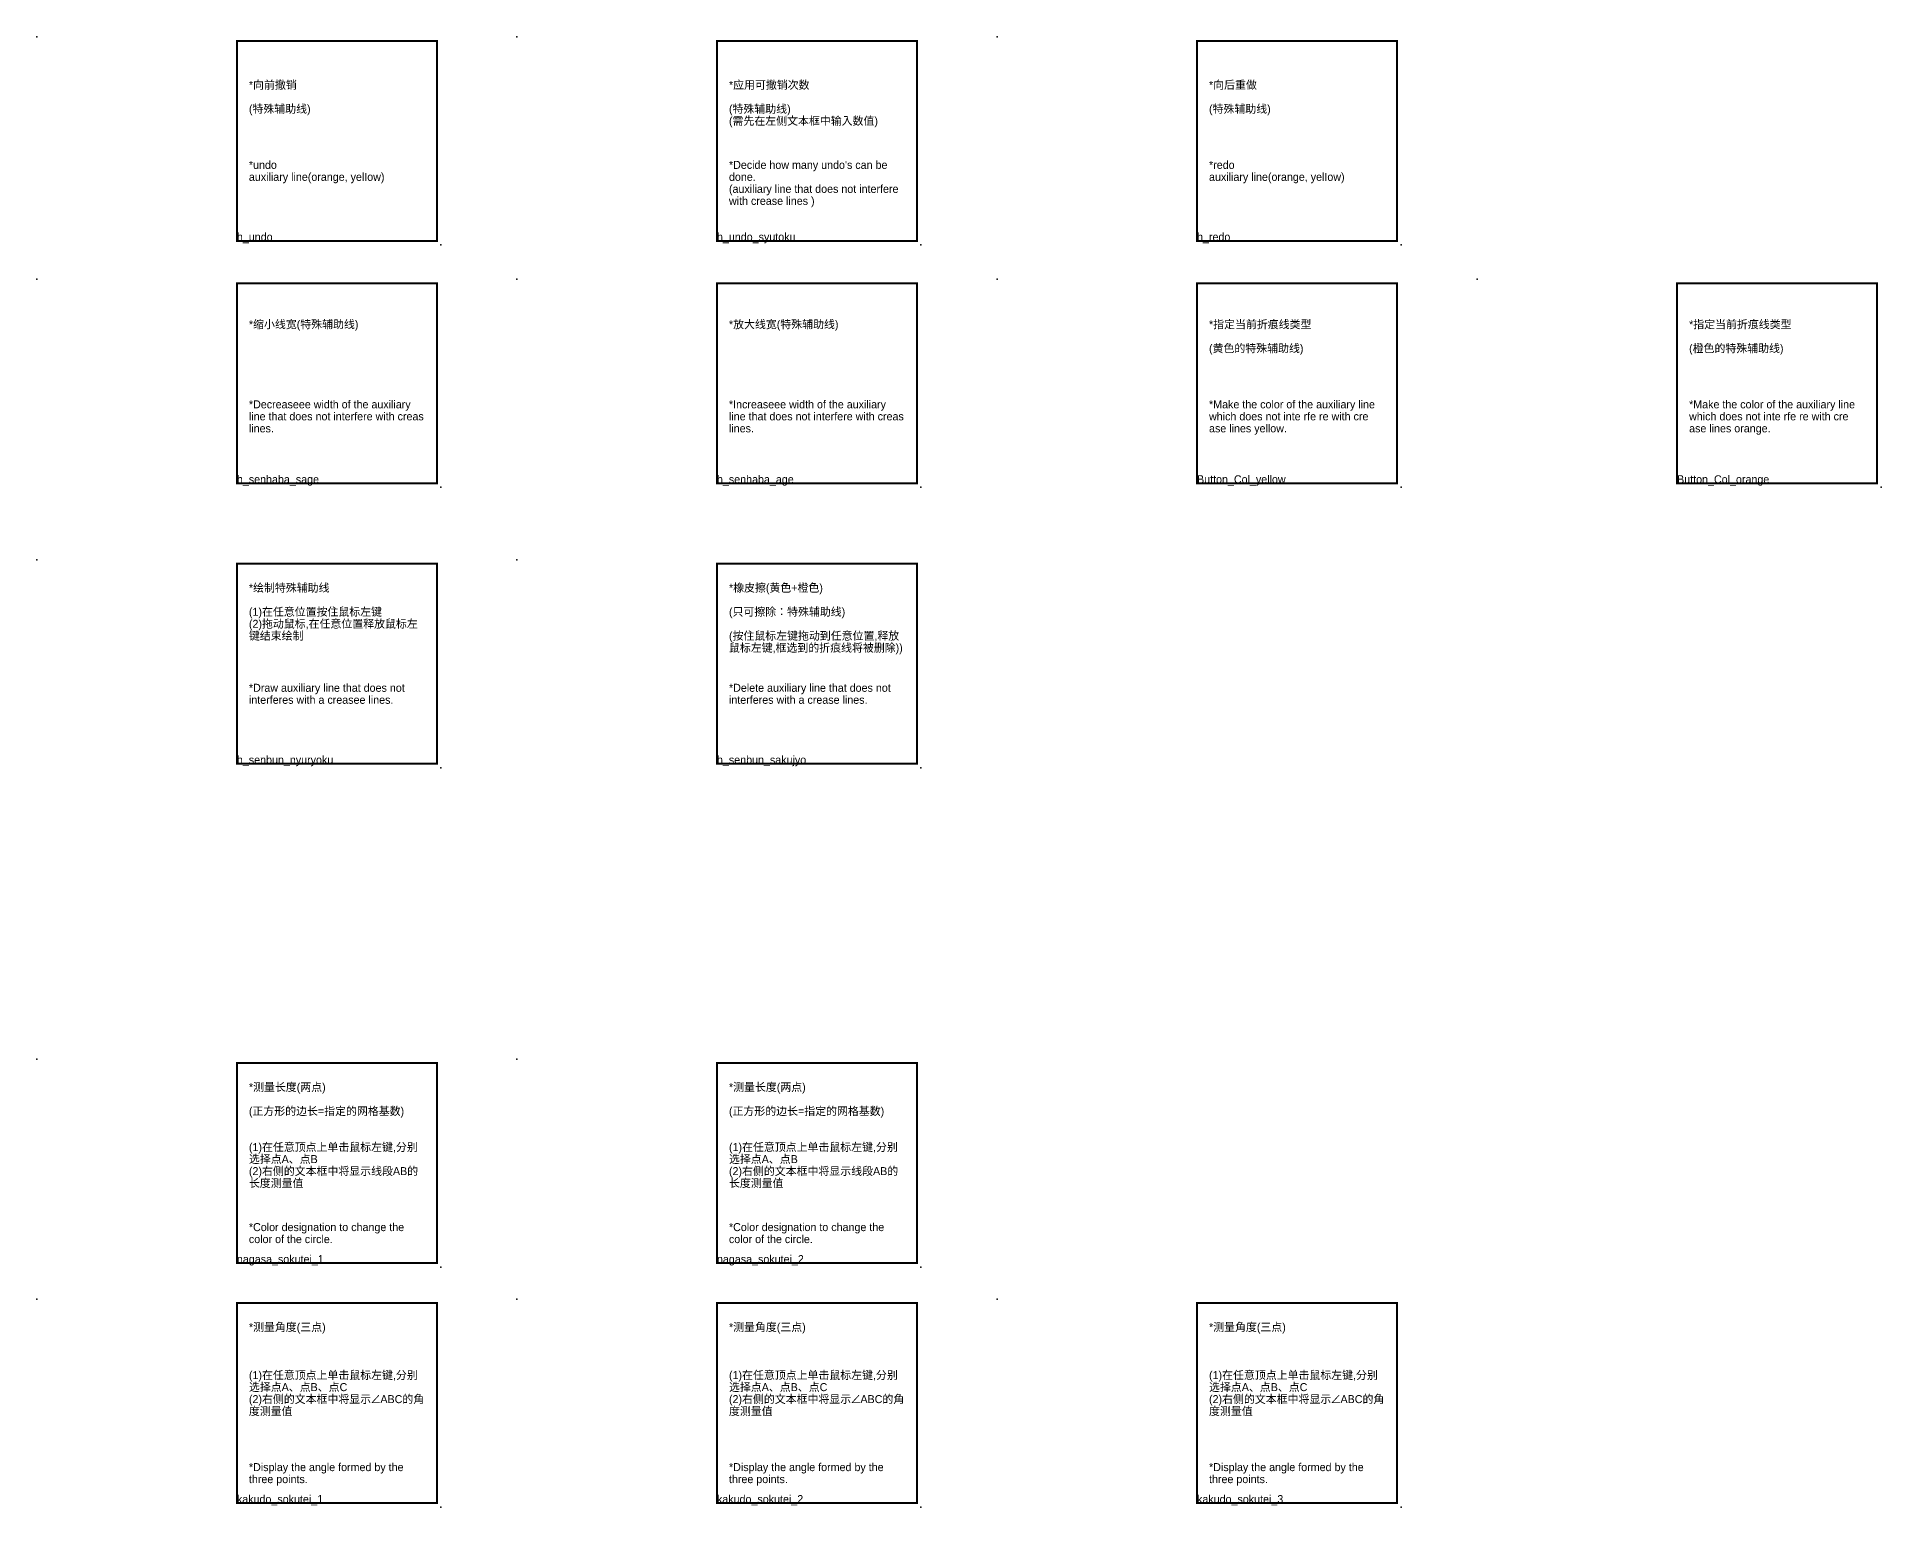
# Model space of a CAD drawing. Header units: millimetres. Extents: x -1842 to 3667, y -2745 to 2263.
# Drawn here: x 3206.3 to 3667.3, y -2056.1 to -1688.6 of the extents above; entities that cross this region are included whole.
import ezdxf

# ---------------------------------------------------------------- set-up
doc = ezdxf.new("R2010")
doc.units = ezdxf.units.MM
doc.header["$LTSCALE"] = 1000
doc.layers.add('1-中文', color=7, linetype='Continuous', lineweight=25)
doc.layers.add('2-英文', color=250, linetype='Continuous', lineweight=25)
doc.layers.add('3-图名', color=6, linetype='Continuous', plot=False, transparency=0.5)
doc.layers.add('4-图框', color=7, linetype='Continuous', true_color=0x81cde4)
doc.styles.add('kucha制图', font='')
doc.styles.get('kucha制图').set_extended_font_data('思源黑体 CN Regular')

# ---------------------------------------------------------------- blocks, each defined once
blk = doc.blocks.new('*U15')
at = {"color": 0, "const_width": 0.5}
blk.add_lwpolyline([(0, -50), (50, -50), (50, 0), (0, 0)], close=True, dxfattribs=at)
at = {"color": 8}
for p in [(-50, 1), (51, -51)]:
    blk.add_point(p, dxfattribs=at)
blk = doc.blocks.new('图名')
at = {"layer": '3-图名', "ltscale": 8, "style": 'kucha制图', "flags": 8}
blk.add_attdef('图名', (0, 0), '', height=2, dxfattribs=at)

msp = doc.modelspace()

# ---------------------------------------------------------------- block references
at = {"layer": '3-图名'}
ref = msp.add_blockref('图名', (3256.31, -1739.57), dxfattribs=at)
ref.add_attrib('图名', 'h_undo', (3256.31, -1739.57), dxfattribs={"ltscale": 8, "height": 2, "style": 'kucha制图'})
ref = msp.add_blockref('图名', (3376.31, -1739.57), dxfattribs=at)
ref.add_attrib('图名', 'h_undo_syutoku', (3376.31, -1739.57), dxfattribs={"ltscale": 8, "height": 2, "style": 'kucha制图'})
ref = msp.add_blockref('图名', (3496.31, -1739.57), dxfattribs=at)
ref.add_attrib('图名', 'h_redo', (3496.31, -1739.57), dxfattribs={"ltscale": 8, "height": 2, "style": 'kucha制图'})
ref = msp.add_blockref('图名', (3256.31, -1800.17), dxfattribs=at)
ref.add_attrib('图名', 'h_senhaba_sage', (3256.31, -1800.17), dxfattribs={"ltscale": 8, "height": 2, "style": 'kucha制图'})
ref = msp.add_blockref('图名', (3376.31, -1800.17), dxfattribs=at)
ref.add_attrib('图名', 'h_senhaba_age', (3376.31, -1800.17), dxfattribs={"ltscale": 8, "height": 2, "style": 'kucha制图'})
ref = msp.add_blockref('图名', (3496.31, -1800.17), dxfattribs=at)
ref.add_attrib('图名', 'Button_Col_yellow', (3496.31, -1800.17), dxfattribs={"ltscale": 8, "height": 2, "style": 'kucha制图'})
ref = msp.add_blockref('图名', (3616.31, -1800.17), dxfattribs=at)
ref.add_attrib('图名', 'Button_Col_orange', (3616.31, -1800.17), dxfattribs={"ltscale": 8, "height": 2, "style": 'kucha制图'})
ref = msp.add_blockref('图名', (3256.31, -1870.29), dxfattribs=at)
ref.add_attrib('图名', 'h_senbun_nyuryoku', (3256.31, -1870.29), dxfattribs={"ltscale": 8, "height": 2, "style": 'kucha制图'})
ref = msp.add_blockref('图名', (3376.31, -1870.29), dxfattribs=at)
ref.add_attrib('图名', 'h_senbun_sakujyo', (3376.31, -1870.29), dxfattribs={"ltscale": 8, "height": 2, "style": 'kucha制图'})
ref = msp.add_blockref('图名', (3256.31, -1995.11), dxfattribs=at)
ref.add_attrib('图名', 'nagasa_sokutei_1', (3256.31, -1995.11), dxfattribs={"ltscale": 8, "height": 2, "style": 'kucha制图'})
ref = msp.add_blockref('图名', (3376.31, -1995.11), dxfattribs=at)
ref.add_attrib('图名', 'nagasa_sokutei_2', (3376.31, -1995.11), dxfattribs={"ltscale": 8, "height": 2, "style": 'kucha制图'})
ref = msp.add_blockref('图名', (3256.31, -2055.11), dxfattribs=at)
ref.add_attrib('图名', 'kakudo_sokutei_1', (3256.31, -2055.11), dxfattribs={"ltscale": 8, "height": 2, "style": 'kucha制图'})
ref = msp.add_blockref('图名', (3376.31, -2055.11), dxfattribs=at)
ref.add_attrib('图名', 'kakudo_sokutei_2', (3376.31, -2055.11), dxfattribs={"ltscale": 8, "height": 2, "style": 'kucha制图'})
ref = msp.add_blockref('图名', (3496.31, -2055.11), dxfattribs=at)
ref.add_attrib('图名', 'kakudo_sokutei_3', (3496.31, -2055.11), dxfattribs={"ltscale": 8, "height": 2, "style": 'kucha制图'})
at = {"layer": '4-图框'}
for p in [(3256.31, -1689.57), (3376.31, -1689.57), (3496.31, -1689.57), (3256.31, -1750.17), (3376.31, -1750.17), (3496.31, -1750.17), (3616.31, -1750.17), (3256.31, -1820.29), (3376.31, -1820.29), (3256.31, -1945.11), (3376.31, -1945.11), (3256.31, -2005.11), (3376.31, -2005.11), (3496.31, -2005.11)]:
    msp.add_blockref('*U15', p, dxfattribs=at)

# ---------------------------------------------------------------- texts
at = {"layer": '1-中文', "char_height": 2, "attachment_point": 1, "line_spacing_factor": 0.9, "style": 'kucha制图'}
for s, heights, insert in [('*向前撤销\\P\\P(特殊辅助线)', [0], (3259.31, -1699.57)), ('*应用可撤销次数\\P\\P(特殊辅助线)\\P(需先在左侧文本框中输入数值)', [0], (3379.31, -1699.57)), ('*向后重做\\P\\P(特殊辅助线)', [0], (3499.31, -1699.57)), ('*缩小线宽(特殊辅助线)', [0], (3259.31, -1759.43)), ('*放大线宽(特殊辅助线)', [0], (3379.31, -1759.43)), ('*指定当前折痕线类型\\P\\P(黄色的特殊辅助线)', [0], (3499.31, -1759.43)), ('*指定当前折痕线类型\\P\\P(橙色的特殊辅助线)', [0], (3619.31, -1759.43)), ('*绘制特殊辅助线\\P\\P(1)在任意位置按住鼠标左键\\P(2)拖动鼠标,在任意位置释放鼠标左键结束绘制', [20], (3259.31, -1825.29)), ('*橡皮擦(黄色+橙色)\\P\\P(只可擦除：特殊辅助线)\\P\\P(按住鼠标左键拖动到任意位置,释放鼠标左键,框选到的折痕线将被删除))', [0], (3379.31, -1825.29)), ('*测量长度(两点)\\P\\P(正方形的边长=指定的网格基数)\\P\\P\\P(1)在任意顶点上单击鼠标左键,分别选择点A、点B\\P(2)右侧的文本框中将显示线段AB的长度测量值', [0], (3259.31, -1950.11)), ('*测量长度(两点)\\P\\P(正方形的边长=指定的网格基数)\\P\\P\\P(1)在任意顶点上单击鼠标左键,分别选择点A、点B\\P(2)右侧的文本框中将显示线段AB的长度测量值', [0], (3379.31, -1950.11)), ('*测量角度(三点)\\P\\P\\P\\P(1)在任意顶点上单击鼠标左键,分别选择点A、点B、点C\\P(2)右侧的文本框中将显示∠ABC的角度测量值', [0], (3259.31, -2010.11)), ('*测量角度(三点)\\P\\P\\P\\P(1)在任意顶点上单击鼠标左键,分别选择点A、点B、点C\\P(2)右侧的文本框中将显示∠ABC的角度测量值', [0], (3379.31, -2010.11)), ('*测量角度(三点)\\P\\P\\P\\P(1)在任意顶点上单击鼠标左键,分别选择点A、点B、点C\\P(2)右侧的文本框中将显示∠ABC的角度测量值', [0], (3499.31, -2010.11))]:
    msp.add_mtext_dynamic_manual_height_columns(s, width=44, gutter_width=12.5, heights=heights, dxfattribs=dict(at, insert=insert))
at = {"layer": '2-英文', "char_height": 2, "attachment_point": 1, "line_spacing_factor": 0.9, "style": 'kucha制图'}
for s, width, insert in [('*undo\\Pauxiliary line(orange, yelIow)', 44, (3259.31, -1719.57)), ("*Decide how many undo's can be done.\\P(auxiliary line that does not interfere with crease lines )", 44, (3379.31, -1719.57)), ('*redo\\Pauxiliary line(orange, yelIow)', 44, (3499.31, -1719.57)), ('*Decreaseee width of the auxiliary line that does not interfere with creas lines.', 43.8707, (3259.31, -1779.43)), ('*Increaseee width of the auxiliary line that does not interfere with creas lines.', 43.8707, (3379.31, -1779.43)), ('*Make the color of the auxiliary line which does not inte rfe re with cre ase lines yellow.', 43.8707, (3499.31, -1779.43)), ('*Make the color of the auxiliary line which does not inte rfe re with cre ase lines orange.', 43.8707, (3619.31, -1779.43)), ('*Draw auxiliary line that does not\\Pinterferes with a creasee lines.', 43.8707, (3259.31, -1850.29)), ('*Delete auxiliary line that does not interferes with a crease lines.', 44, (3379.31, -1850.29)), ('*Color designation to change the color of the circle.', 44, (3259.31, -1985.11)), ('*Color designation to change the color of the circle.', 44, (3379.31, -1985.11)), ('*Display the angle formed by the three points.', 44, (3259.31, -2045.11)), ('*Display the angle formed by the three points.', 44, (3379.31, -2045.11)), ('*Display the angle formed by the three points.', 44, (3499.31, -2045.11))]:
    msp.add_mtext_dynamic_manual_height_columns(s, width=width, gutter_width=12.5, heights=[0], dxfattribs=dict(at, insert=insert))

doc.saveas('drawing.dxf')
